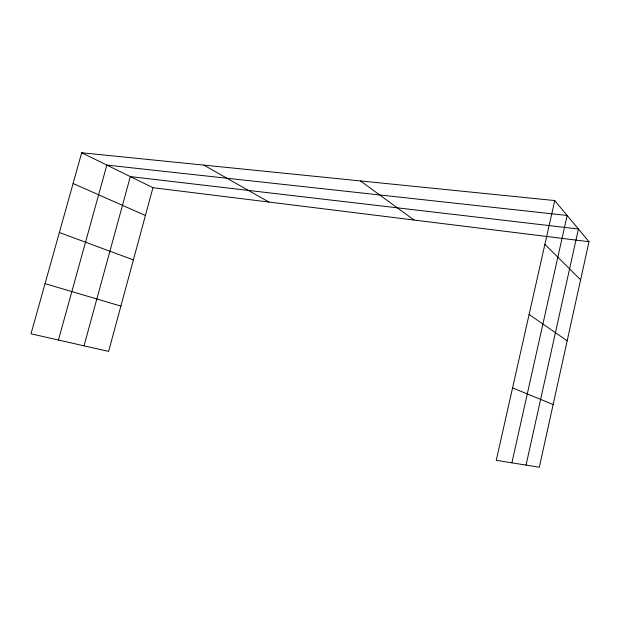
<?xml version="1.0" encoding="UTF-8"?>
<svg xmlns="http://www.w3.org/2000/svg" width="620" height="620" viewBox="0 0 620 620"><rect width="100%" height="100%" fill="white"/><g stroke="black" fill="none" stroke-linecap="round" stroke-linejoin="round"><path stroke-width="0.93" d="M554.753 200.562L589 241.715L539.315 467.232L496.256 460.327L554.753 200.562L81.685 152.768L31 333.808L108.616 351.408L152.954 187.69L81.685 152.768M526.047 465.101L578.421 229.005L130.332 176.607L84.018 345.836M511.887 462.83L567.153 215.465L106.849 165.098L58.435 340.031M152.954 187.69L589 241.715M45.043 283.642L120.884 306.11M59.357 232.531L133.401 259.904M512.562 387.895L553.125 404.527M73.082 183.481L145.421 215.504M203.833 165.106L268.886 202.05M529.1 314.464L567.168 340.814M360.468 180.931L414.082 220.046M544.903 244.319L580.607 279.829"/></g></svg>
